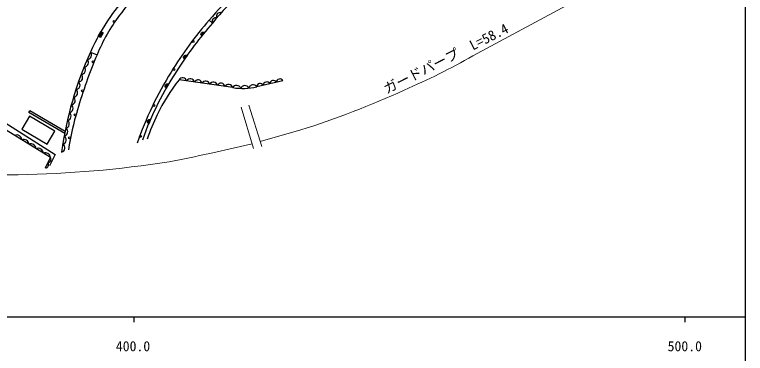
# Model space of a CAD drawing. Units: millimetres, scale not verified. Extents: x 40000 to 680000, y 20000 to 380000.
# Drawn here: x 446351 to 579000, y 198357 to 259784 of the extents above; entities that cross this region are included whole.
import ezdxf
from ezdxf.enums import TextEntityAlignment as Align

# ---------------------------------------------------------------- set-up
doc = ezdxf.new("R2010")
doc.units = ezdxf.units.MM
doc.header["$LTSCALE"] = 1000
for name, color, linetype, lineweight in [('M-BGD', 7, 'Continuous', 25), ('M-STR-HTXT', 7, 'Continuous', 13), ('M-TTL-BAND', 7, 'Continuous', 25)]:
    doc.layers.add(name, color=color, linetype=linetype, lineweight=lineweight)
doc.styles.add('ＭＳ ゴシック', font='')
doc.styles.get('ＭＳ ゴシック').set_extended_font_data('MS Gothic')

msp = doc.modelspace()

# ---------------------------------------------------------------- hatches: boundary and pattern name
at = {"layer": 'M-BGD'}
for points in [[(461531, 255856), (462022, 256727), (462454, 256476), (461969, 255615)], [(480321, 255922, -0.41503), (480261, 256485, -0.41503), (480825, 256543)], [(477201, 251725, -0.41503), (477101, 252283, -0.41503), (477659, 252382)], [(473872, 246473, -0.41521), (473726, 247021, -0.41521), (474273, 247166)], [(470690, 240009, -0.41521), (470478, 240534, -0.41521), (471004, 240745)]]:
    msp.add_hatch(color=256, dxfattribs=at).paths.add_polyline_path(points)

# ---------------------------------------------------------------- linework, layer by layer
for p, q in [((481691, 258782), (482256, 258234)), ((460100, 252992), (461313, 252484)), ((485937, 246543), (476205, 247947)), ((495053, 247760), (490296, 246668)), ((442384, 241624), (453736, 234442)), ((448957, 242059), (449134, 242361)), ((455443, 238254), (448957, 242059)), ((455513, 238619), (449134, 242361)), ((452850, 233853), (441152, 241106)), ((451976, 231989), (452850, 233853)), ((453736, 234442), (452707, 232391))]:
    msp.add_line(p, q, dxfattribs=at)
for points in [[(461531, 255856), (462022, 256727), (462454, 256476), (461969, 255615)], [(447658, 239022), (452243, 236292), (453659, 238671), (449074, 241401)]]:
    msp.add_lwpolyline(points, close=True, dxfattribs=at)
for points in [[(480321, 255922, -0.41503), (480261, 256485, -0.41503), (480825, 256543)], [(477201, 251725, -0.41503), (477101, 252283, -0.41503), (477659, 252382)], [(473872, 246473, -0.41521), (473726, 247021, -0.41521), (474273, 247166)], [(470690, 240009, -0.41521), (470478, 240534, -0.41521), (471004, 240745)]]:
    msp.add_lwpolyline(points, format="xyb", close=True, dxfattribs=at)
for centre in [(464410, 258541), (478741, 254916), (460581, 251209), (475270, 249848), (458663, 245951), (471607, 243307), (457331, 241610), (456327, 237456), (469213, 237709)]:
    msp.add_circle(centre, 168, dxfattribs=at)
for centre, radius, start, end in [((520195, 227735), 48678, 122.27837, 141.20431), ((511926, 225226), 59098, 133.99776, 144.6343), ((515019, 223801), 61217, 134.34951, 144.13222), ((508433, 236943), 34527, 129.39726, 140.76247), ((483653, 259477), 675, 72.71847, 205.32261), ((498189, 235750), 41810, 145.49865, 155.64456), ((490549, 240575), 31568, 142.78144, 157.836), ((527894, 217601), 61891, 138.28897, 149.1205), ((482859, 258538), 675, 74.17431, 206.77846), ((536232, 211099), 71660, 138.87151, 147.23478), ((519789, 226025), 65498, 155.68727, 172.23602), ((538245, 219527), 83694, 156.80991, 164.07032), ((459546, 252441), 782, 267.76396, 44.88357), ((458974, 251096), 782, 269.03694, 46.15655), ((458432, 249738), 782, 270.30992, 47.42953), ((525028, 217278), 58900, 146.39033, 160.41706), ((457920, 248370), 782, 271.5829, 48.70251), ((529205, 215291), 64216, 147.95159, 160.75965), ((476865, 247606), 743, 10.90024, 152.68533), ((478256, 247405), 743, 10.90024, 152.68533), ((494486, 247504), 622, 24.25314, 181.59885), ((457439, 246990), 782, 272.85588, 49.97549), ((501118, 227903), 31975, 141.18157, 154.59201), ((479646, 247205), 743, 10.90024, 152.68533), ((481036, 247004), 743, 10.90024, 152.68533), ((482427, 246804), 743, 10.90024, 152.68533), ((483817, 246603), 743, 10.90024, 152.68533), ((485207, 246403), 743, 10.90024, 152.68533), ((486635, 246159), 797, 18.34304, 151.17099), ((488131, 246112), 797, 25.22553, 158.05348), ((489621, 246245), 797, 32.10802, 164.93596), ((490918, 246685), 622, 24.25314, 181.59885), ((492108, 246958), 622, 24.25314, 181.59885), ((493297, 247231), 622, 24.25314, 181.59885), ((456989, 245599), 782, 274.12886, 51.24847), ((487774, 258571), 12168, 261.31577, 281.96323), ((456569, 244199), 782, 275.40184, 52.52145), ((456181, 242790), 782, 276.67482, 53.79443), ((455825, 241373), 782, 277.9478, 55.06741), ((502655, 228550), 47007, 162.73966, 171.81162), ((516713, 220679), 49162, 154.78559, 160.36269), ((455499, 239948), 782, 279.22079, 56.34039), ((455206, 238516), 782, 280.49377, 57.61337), ((446721, 237028), 931, 2.97085, 113.43133), ((454944, 237079), 782, 281.76675, 58.88635), ((448021, 236223), 931, 2.97085, 113.43133), ((449321, 235417), 931, 2.97085, 113.43133), ((454715, 235635), 782, 283.03973, 60.15933), ((450620, 234611), 931, 2.97085, 113.43133), ((451920, 233805), 931, 2.97085, 113.43133), ((452367, 233511), 591, 274.40704, 35.37557), ((451931, 232579), 591, 274.40704, 35.37557)]:
    msp.add_arc(centre, radius, start, end, dxfattribs=at)
at = {"layer": 'M-STR-HTXT'}
for p, q in [((529548, 252301), (551400, 264094)), ((487454, 242995), (489735, 235503)), ((488857, 243364), (491209, 235889)), ((490924, 236794), (498280, 238869)), ((481763, 234594), (489467, 236381)), ((366015, 229843), (446986, 230751))]:
    msp.add_line(p, q, dxfattribs=at)
for centre, radius, start, end in [((465952, 364542), 129006, 293.33636, 299.53594), ((448682, 395857), 164636, 287.53335, 294.53809), ((405311, 596871), 370257, 280.75606, 281.9164), ((443861, 426878), 196152, 270.91289, 278.96015)]:
    msp.add_arc(centre, radius, start, end, dxfattribs=at)
at = {"layer": 'M-TTL-BAND'}
for p, q in [((579000, 20000), (579000, 370000)), ((40000, 205000), (579000, 205000)), ((468000, 205000), (468000, 204000)), ((568000, 205000), (568000, 204000))]:
    msp.add_line(p, q, dxfattribs=at)

# ---------------------------------------------------------------- texts
at = {"layer": 'M-STR-HTXT', "style": 'ＭＳ ゴシック'}
msp.add_text('ガードパープ\u3000L=58.4', height=1833, rotation=26.761, dxfattribs=at).set_placement((525285, 250505), align=Align.BOTTOM_CENTER)
at = {"layer": 'M-TTL-BAND', "style": 'ＭＳ ゴシック'}
for s, p in [('400.0', (467844, 198195)), ('500.0', (568000, 198195))]:
    msp.add_text(s, height=1833, dxfattribs=at).set_placement(p, align=Align.BOTTOM_CENTER)

doc.saveas('drawing.dxf')
